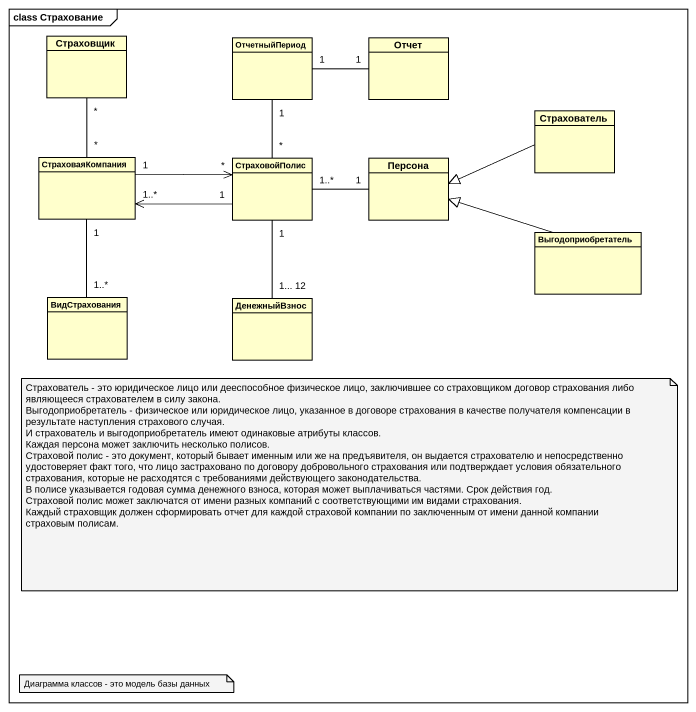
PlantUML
@startuml
mainframe class Страхование
hide circle
hide empty members
class Страховщик
class ОтчетныйПериод
class Отчет
class Страхователь
class СтраховаяКомпания
class СтраховойПолис
class Персона
class Выгодоприобретатель
class ВидСтрахования
class ДенежныйВзнос
ОтчетныйПериод "1" -right- "1" Отчет
Страхователь -left-|> Персона
СтраховаяКомпания "*" -up- "*" Страховщик
СтраховаяКомпания "1" -right-> "*" СтраховойПолис
СтраховойПолис "*" -up- "1" ОтчетныйПериод
СтраховойПолис "1" -left-> "1..*" СтраховаяКомпания
СтраховойПолис "1..*" -right- "1" Персона
СтраховойПолис "1" -- "1... 12" ДенежныйВзнос
Выгодоприобретатель -left-|> Персона
ВидСтрахования "1..*" -up- "1" СтраховаяКомпания
note as N1
  Страхователь - это юридическое лицо или дееспособное физическое лицо, заключившее со страховщиком договор страхования либо являющееся страхователем в силу закона.
  Выгодоприобретатель - физическое или юридическое лицо, указанное в договоре страхования в качестве получателя компенсации в результате наступления страхового случая.
  И страхователь и выгодоприобретатель имеют одинаковые атрибуты классов.
  Каждая персона может заключить несколько полисов.
  Страховой полис - это документ, который бывает именным или же на предъявителя, он выдается страхователю и непосредственно удостоверяет факт того, что лицо застраховано по договору добровольного страхования или подтверждает условия обязательного страхования, которые не расходятся с требованиями действующего законодательства.
  В полисе указывается годовая сумма денежного взноса, которая может выплачиваться частями. Срок действия год.
  Страховой полис может заключатся от имени разных компаний с соответствующими им видами страхования.
  Каждый страховщик должен сформировать отчет для каждой страховой компании по заключенным от имени данной компании страховым полисам.
end note
note as N2
  Диаграмма классов - это модель базы данных
end note
@enduml
